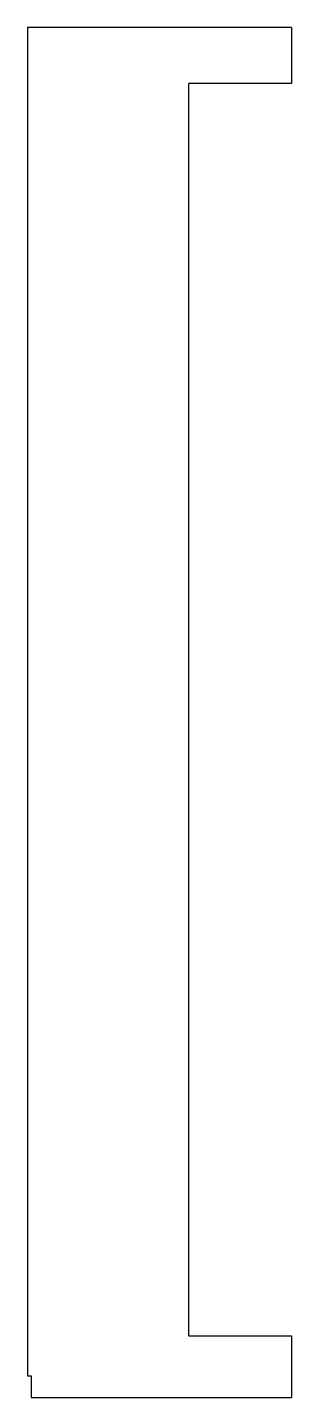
# Model space of a CAD drawing. Header units: millimetres. Extents: x 0 to 462, y -2400 to 0.
import ezdxf

# ---------------------------------------------------------------- set-up
doc = ezdxf.new("R2010")
doc.units = ezdxf.units.MM

msp = doc.modelspace()

# ---------------------------------------------------------------- linework, layer by layer
at = {"color": 7, "linetype": 'Continuous', "lineweight": 25}
for p, q in [((0, 0), (0, -2362.2)), ((462.2, 0), (0, 0)), ((462.2, 0), (462.2, -98.4)), ((282.2, -2291.9), (282.2, -98.4)), ((462.2, -98.4), (282.2, -98.4)), ((282.2, -2291.9), (462.2, -2291.9)), ((462.2, -2291.9), (462.2, -2400.3)), ((0, -2362.2), (6.3, -2362.2)), ((6.3, -2362.2), (6.3, -2400.3)), ((6.3, -2400.3), (462.2, -2400.3))]:
    msp.add_line(p, q, dxfattribs=at)

doc.saveas('drawing.dxf')
